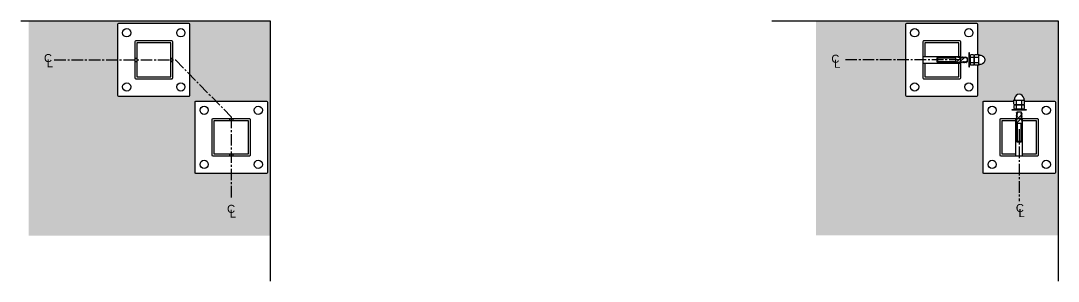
# Model space of a CAD drawing. Header units: inches. Extents: x -19098 to -18846, y -11153 to -10938.
# Drawn here: x -18978.1 to -18913.3, y -10954.3 to -10938 of the extents above; entities that cross this region are included whole.
import ezdxf

# ---------------------------------------------------------------- set-up
doc = ezdxf.new("R2010")
doc.units = ezdxf.units.IN
doc.header["$LTSCALE"] = 48
doc.header["$MEASUREMENT"] = 0
doc.linetypes.add('CENTER2', pattern=[1.125, 0.75, -0.125, 0.125, -0.125])
doc.layers.get('0').update_dxf_attribs({"color": 3})
for name, color, linetype in [('A-ANNO-DIM', 1, 'Continuous'), ('A-DETL-FINE', 1, 'Continuous'), ('A-DETL-LMED', 4, 'Continuous'), ('A-DETL-MED', 5, 'Continuous'), ('A-DETL-THIN', 3, 'Continuous'), ('A-POCHE', 254, 'CENTER2')]:
    doc.layers.add(name, color=color, linetype=linetype)
doc.styles.add('SCR-ANNO', font='ARIAL.TTF')

# ---------------------------------------------------------------- blocks, each defined once
blk = doc.blocks.new('A$C372A6E7F')
at = {"layer": 'A-DETL-FINE', "lineweight": 0}
for p, q in [((0.3121860637256759, 1.484297575872915), (4.238608380546793e-05, 1.172153898231045)), ((0.01631564913986949, 1.771640914806994), (0.004372751081973547, 1.759698016750917)), ((0.3261812631135399, 1.692697443739235), (0.0216274887752661, 1.388143669400961)), ((0.1286665824081865, 1.883991848075311), (0.03868345623050118, 1.794008721899445)), ((0.06494534699959331, 0.8482477741035837), (1.346998033113778e-06, 0.7833037741020235)), ((0.06494534699959331, 0.6538431056233094), (1.346998033113778e-06, 0.5888991056235682)), ((0.3463707864539174, 1.129673213556089), (0.2814253469987307, 1.064727774097264)), ((0.3463706534021185, 0.9352684120240156), (0.2814253469950927, 0.8703231056188088)), ((0.06494534699959331, 0.2650340205818793), (1.346998033113778e-06, 0.2000900205803191)), ((0.06494534699959331, 0.07062935210342403), (1.346998033113778e-06, 0.005685352101863828)), ((0.3463703872985207, 0.5464590608789877), (0.2814253469950927, 0.4815140205773787)), ((0.3463702542467217, 0.3520542593487335), (0.2814253469950927, 0.2871093520971044))]:
    blk.add_line(p, q, dxfattribs=at)
at = {"layer": 'A-DETL-FINE'}
for p, q in [((0.02164934699976584, 1.450000326702138), (0.02164934699976584, 1.386087848075476)), ((0.03259651688858867, 1.851643017962488), (0.06494534699959331, 1.883991848075311)), ((0.06494534699959331, 1.883991848075311), (0.2814253469987307, 1.883991848075311)), ((0.2814253469987307, 1.883991848075311), (0.3309295296821801, 1.834487665388224)), ((0.3247213469985581, 1.386087848075476), (0.3247213469985581, 1.422940326701791)), ((1.346998033113778e-06, 0.02164832670132455), (1.346998033113778e-06, 1.169607848078158)), ((0.06494534699959331, 1.169607848078158), (0.2814253469950927, 1.169607848078158)), ((0.06494534699595533, 0.02164832670132455), (0.06494534699959331, 1.169607848078158)), ((0.2814253469950927, 1.169607848078158), (0.2814253469950927, 0.02164832670132455)), ((0.3463693469966529, 1.169607848078158), (0.3463693469966529, 0.02164832670132455)), ((0.02164934699612786, 3.266995918238536e-07), (1.346998033113778e-06, 0.02164832670132455)), ((0.04329734699786059, 3.266995918238536e-07), (0.02164934699612786, 3.266995918238536e-07)), ((0.06494534699595533, 0.02164832670132455), (0.04329734699786059, 3.266995918238536e-07)), ((0.04329734699786059, 3.266995918238536e-07), (0.3030733469968254, 3.266995918238536e-07)), ((0.2814253469950927, 0.02164832670132455), (0.06494534699595533, 0.02164832670132455)), ((0.3030733469968254, 3.266995918238536e-07), (0.2814253469950927, 0.02164832670132455)), ((0.3247213469949202, 3.266995918238536e-07), (0.3030733469968254, 3.266995918238536e-07)), ((0.3463693469966529, 0.02164832670132455), (0.3247213469949202, 3.266995918238536e-07))]:
    blk.add_line(p, q, dxfattribs=at)
for points, knots in [([(-1.197913661599159e-07, 1.169607848078158), (-1.197913661599159e-07, 1.171890256513507), (0.0002703367099456955, 1.174141018991577), (0.0007514815442846157, 1.178649537388992), (0.001022510325128678, 1.180900232904605), (0.00186352341552265, 1.187649051757035), (0.002464043838699581, 1.19214360208025), (0.004277784766600234, 1.205625827920812), (0.00550884404219687, 1.214611321092889), (0.009093524327909108, 1.241581559121187), (0.01134938990071532, 1.259580899610228), (0.0153550414579513, 1.295635120281077), (0.01711291276296834, 1.313689419846924), (0.01926528612602851, 1.340811651847616), (0.01990282180486247, 1.349857121247624), (0.0207122657338914, 1.363434008422701), (0.02095810908576823, 1.367961054786065), (0.02138206240852014, 1.377019152248977), (0.02162676231091609, 1.381546266216901), (0.02162676231091609, 1.386087848075476)], [0, 0, 0, 0, 0.03124999999999972, 0.03124999999999972, 0.06249999999999944, 0.06249999999999944, 0.1249999999999989, 0.1249999999999989, 0.2499999999999979, 0.2499999999999979, 0.4999999999999958, 0.4999999999999958, 0.7499999999999938, 0.7499999999999938, 0.8749999999999948, 0.8749999999999948, 0.9374999999999973, 0.9374999999999973, 1, 1, 1, 1]), ([(0.0006822787727287505, 1.817110976344338), (0.0005106361459183972, 1.817008430509304), (8.240610259235837e-05, 1.816752589593307), (3.171822390868329e-05, 1.816495744713393), (1.346998033113778e-06, 1.816341848074444)], [0, 0, 0, 0, 0.400818745758969, 1, 1, 1, 1]), ([(0.0007856373449612875, 1.763063958542261), (0.0005690899342880584, 1.76293515319594), (9.809647963265888e-05, 1.762654999885854), (3.528163142618723e-05, 1.762373774958178), (1.346998033113778e-06, 1.76222184807375)], [0, 0, 0, 0, 0.4597673574693443, 1, 1, 1, 1]), ([(0.0007856373449612875, 1.708943958539749), (0.0005690899342880584, 1.708815153193427), (9.809647963265888e-05, 1.70853499988516), (3.528163142618723e-05, 1.708253774959303), (1.346998033113778e-06, 1.708101848073056)], [0, 0, 0, 0, 0.4597673574718763, 1, 1, 1, 1]), ([(0.0007856373449612875, 1.654823958542693), (0.0005690899342880584, 1.654695153196371), (9.809647963265888e-05, 1.654414999888104), (3.528163142618723e-05, 1.654133774958609), (1.346998033113778e-06, 1.653981848076)], [0, 0, 0, 0, 0.4597673574744117, 1, 1, 1, 1]), ([(0.0007856373449612875, 1.600703958541999), (0.0005690899342880584, 1.600575153195678), (9.809647963265888e-05, 1.600294999885591), (3.528163142618723e-05, 1.600013774961553), (1.346998033113778e-06, 1.599861848073488)], [0, 0, 0, 0, 0.4597673574715958, 1, 1, 1, 1]), ([(0.0007856373485992663, 1.546583958544943), (0.0005690899342880584, 1.546455153198622), (9.809647963265888e-05, 1.546174999888535), (3.528163142618723e-05, 1.545893774960859), (1.346998033113778e-06, 1.545741848076432)], [0, 0, 0, 0, 0.4597673574876913, 1, 1, 1, 1]), ([(0.0007856373449612875, 1.49246395854243), (0.0005690899342880584, 1.492335153196109), (9.809647963265888e-05, 1.492054999887841), (3.528163142618723e-05, 1.491773774961985), (1.346998033113778e-06, 1.491621848075738)], [0, 0, 0, 0, 0.4597673574801213, 1, 1, 1, 1]), ([(0.0006320140601019375, 1.817110928899638), (0.00794319136912236, 1.821350216088831), (0.0209476411655487, 1.828890670263718), (0.03394769981241552, 1.83644276875566), (0.03963904988631839, 1.839749033553744)], [0, 0, 0, 0, 0.5622058156587302, 1, 1, 1, 1]), ([(0.000757812536903657, 1.763063994209006), (0.00511812005424872, 1.765592256262607), (0.01098003897277522, 1.768991206250575), (0.01766440573192085, 1.772869250627991), (0.02144930224312702, 1.775065509791602), (0.02853950637654634, 1.779180529096266), (0.03480205899541033, 1.782818787114593), (0.03960809820637223, 1.785610877139334)], [0, 0, 0, 0, 0.3366788661523576, 0.4526250057631065, 0.5163385940732896, 0.6288261636932894, 1, 1, 1, 1]), ([(0.000757812536903657, 1.708943994208312), (0.00511812005424872, 1.711472256263733), (0.01098003897277522, 1.714871206248063), (0.01766440573192085, 1.718749250625478), (0.02144930224312702, 1.720945509794547), (0.02853950637654634, 1.725060529093753), (0.03480205899541033, 1.728698787113899), (0.03960809820637223, 1.73149087713864)], [0, 0, 0, 0, 0.3366788661526534, 0.4526250057635076, 0.5163385940736474, 0.6288261636935752, 1, 1, 1, 1]), ([(0.000757812536903657, 1.654823994207618), (0.00511812005424872, 1.657352256263039), (0.01098003897277522, 1.660751206251007), (0.01766440573192085, 1.664629250628423), (0.02144930224312702, 1.666825509792034), (0.02853950637654634, 1.670940529096697), (0.03480205899541033, 1.674578787115024), (0.03960809820637223, 1.677370877137946)], [0, 0, 0, 0, 0.336678866152339, 0.4526250057628723, 0.5163385940729454, 0.6288261636929683, 0.9999999999999999, 0.9999999999999999, 0.9999999999999999, 0.9999999999999999]), ([(0.000757812536903657, 1.600703994208743), (0.00511812005424872, 1.603232256265983), (0.01098003897277522, 1.606631206250313), (0.01766440573192085, 1.610509250627729), (0.02144930224312702, 1.612705509794978), (0.02853950637654634, 1.616820529096003), (0.03480205899541033, 1.62045878711433), (0.03960809820637223, 1.62325087714089)], [0, 0, 0, 0, 0.33667886615244, 0.4526250057630782, 0.5163385940731706, 0.628826163693142, 1, 1, 1, 1]), ([(0.000757812536903657, 1.546583994208049), (0.00511812005424872, 1.549112256265289), (0.01098003897277522, 1.552511206253257), (0.01766440573192085, 1.556389250630673), (0.02144930224312702, 1.558585509794284), (0.02853950637654634, 1.562700529098947), (0.03480205899541033, 1.566338787117274), (0.03960809820637223, 1.569130877138377)], [0, 0, 0, 0, 0.3366788661509146, 0.4526250057624964, 0.5163385940733624, 0.6288261636937021, 1, 1, 1, 1]), ([(0.000757812536903657, 1.492463994210993), (0.00511812005424872, 1.494992256266414), (0.01098003897277522, 1.498391206250744), (0.01766440573192085, 1.50226925062816), (0.02144930224312702, 1.504465509797228), (0.02853950637654634, 1.508580529096434), (0.03480205899541033, 1.512218787116581), (0.03960809820637223, 1.515010877141322)], [0, 0, 0, 0, 0.3366788661521599, 0.4526250057631961, 0.5163385940735241, 0.6288261636935611, 1, 1, 1, 1]), ([(0.02164934699976584, 1.450000326702138), (0.02168593242822681, 1.450172829108851), (0.02175116414218792, 1.450480400391825), (0.02225954861205537, 1.450786463130498), (0.02248280391359003, 1.450920869536276)], [0, 0, 0, 0, 0.560853419403542, 1, 1, 1, 1]), ([(0.02247212037400459, 1.450939272046526), (0.02337763069954235, 1.451464802572445), (0.0290911480296927, 1.45478075346), (0.03480218144977698, 1.458098742034053), (0.03960809820637223, 1.460890877140628)], [0, 0, 0, 0, 0.1584856183039809, 1, 1, 1, 1]), ([(0.03875264185262495, 1.848088777558587), (0.03942914185245172, 1.84769820009933), (0.04011364777034032, 1.847099622815222), (0.04113840516583878, 1.845472601929941), (0.04145864185193204, 1.844443387957654), (0.04145864185193204, 1.842360308186471), (0.04113840516583878, 1.841331094217821), (0.04011364777034032, 1.839704073332541), (0.03942914185245172, 1.839105496044795), (0.03875264185262495, 1.838714918589176)], [0, 0, 0, 0, 0.25, 0.25, 0.5, 0.5, 0.75, 0.75, 1, 1, 1, 1]), ([(0.03964908588386606, 1.839748449694525), (0.0393922246148577, 1.839581166113931), (0.03886461832371424, 1.839237557020169), (0.03879061645420734, 1.838892161053082), (0.03875264185262495, 1.838714918589176)], [0, 0, 0, 0, 0.486842696808535, 1, 1, 1, 1]), ([(0.03875264185262495, 1.793968777561531), (0.03942914185245172, 1.793578200102274), (0.04011364777034032, 1.792979622816347), (0.04113840516583878, 1.791352601929248), (0.04145864185193204, 1.790323387960598), (0.04145864185193204, 1.788240308189415), (0.04113840516583878, 1.787211094220766), (0.04011364777034032, 1.785584073331847), (0.03942914185245172, 1.78498549604592), (0.03875264185262495, 1.784594918588482)], [0, 0, 0, 0, 0.25, 0.25, 0.5, 0.5, 0.75, 0.75, 1, 1, 1, 1]), ([(0.03962525036331499, 1.785610394397736), (0.03937827116533299, 1.785449121620331), (0.03886125616190839, 1.785111520533974), (0.03878990723751485, 1.784772163844536), (0.03875264185262495, 1.784594918588482)], [0, 0, 0, 0, 0.4777021830176895, 1, 1, 1, 1]), ([(0.03875264185262495, 1.739848777559018), (0.03942914185245172, 1.739458200101581), (0.04011364777034032, 1.738859622815653), (0.04113840516583878, 1.737232601926735), (0.04145864185193204, 1.736203387958085), (0.04145864185193204, 1.734120308186903), (0.04113840516583878, 1.733091094218253), (0.04011364777034032, 1.731464073331153), (0.03942914185245172, 1.730865496045226), (0.03875264185262495, 1.730474918591426)], [0, 0, 0, 0, 0.25, 0.25, 0.5, 0.5, 0.75, 0.75, 1, 1, 1, 1]), ([(0.03962525036331499, 1.731490394397042), (0.03937827116533299, 1.731329121619638), (0.03886125616190839, 1.73099152053328), (0.03878990723751485, 1.730652163847481), (0.03875264185262495, 1.730474918591426)], [0, 0, 0, 0, 0.4777021830078478, 1, 1, 1, 1]), ([(0.03875264185262495, 1.685728777558325), (0.03942914185245172, 1.685338200102706), (0.04011364777034032, 1.684739622814959), (0.04113840516583878, 1.683112601929679), (0.04145864185193204, 1.682083387961029), (0.04145864185193204, 1.680000308189847), (0.04113840516583878, 1.678971094217559), (0.04011364777034032, 1.677344073332279), (0.03942914185245172, 1.67674549604817), (0.03875264185262495, 1.676354918588913)], [0, 0, 0, 0, 0.25, 0.25, 0.5, 0.5, 0.75, 0.75, 1, 1, 1, 1]), ([(0.03962525036331499, 1.677370394398167), (0.03937827116533299, 1.677209121622582), (0.03886125616190839, 1.676871520536224), (0.03878990723751485, 1.676532163844968), (0.03875264185262495, 1.676354918588913)], [0, 0, 0, 0, 0.4777021830040098, 1, 1, 1, 1]), ([(0.03875264185262495, 1.631608777561269), (0.03942914185245172, 1.631218200102012), (0.04011364777034032, 1.630619622817903), (0.04113840516583878, 1.628992601928985), (0.04145864185193204, 1.627963387960335), (0.04145864185193204, 1.625880308189153), (0.04113840516583878, 1.624851094220503), (0.04011364777034032, 1.623224073331585), (0.03942914185245172, 1.622625496047476), (0.03875264185262495, 1.622234918588219)], [0, 0, 0, 0, 0.25, 0.25, 0.5, 0.5, 0.75, 0.75, 1, 1, 1, 1]), ([(0.03962525036331499, 1.623250394397473), (0.03937827116533299, 1.623089121620069), (0.03886125616190839, 1.622751520533711), (0.03878990723751485, 1.622412163847912), (0.03875264185262495, 1.622234918588219)], [0, 0, 0, 0, 0.477702182984286, 1, 1, 1, 1]), ([(0.03875264185262495, 1.577488777558756), (0.03942914185245172, 1.577098200104956), (0.04011364777034032, 1.57649962281539), (0.04113840516583878, 1.574872601931929), (0.04145864185193204, 1.573843387963279), (0.04145864185193204, 1.571760308192097), (0.04113840516583878, 1.57073109421799), (0.04011364777034032, 1.569104073334529), (0.03942914185245172, 1.568505496044963), (0.03875264185262495, 1.568114918591164)], [0, 0, 0, 0, 0.25, 0.25, 0.5, 0.5, 0.75, 0.75, 1, 1, 1, 1]), ([(0.03962525036331499, 1.56913039439678), (0.03937827116533299, 1.568969121623013), (0.03886125616190839, 1.568631520536655), (0.03878990723751485, 1.568292163847218), (0.03875264185262495, 1.568114918591164)], [0, 0, 0, 0, 0.4777021830366915, 1, 1, 1, 1]), ([(0.03875264185262495, 1.5233687775617), (0.03942914185245172, 1.522978200104262), (0.04011364777034032, 1.522379622818335), (0.04113840516583878, 1.520752601929416), (0.04145864185193204, 1.519723387960767), (0.04145864185193204, 1.517640308189584), (0.04113840516583878, 1.516611094220934), (0.04011364777034032, 1.514984073333835), (0.03942914185245172, 1.514385496047908), (0.03875264185262495, 1.513994918588651)], [0, 0, 0, 0, 0.25, 0.25, 0.5, 0.5, 0.75, 0.75, 1, 1, 1, 1]), ([(0.03962525036331499, 1.515010394399724), (0.03937827116533299, 1.514849121622319), (0.03886125616190839, 1.514511520535962), (0.03878990723751485, 1.514172163850162), (0.03875264185262495, 1.513994918588651)], [0, 0, 0, 0, 0.4777021829996919, 0.9999999999999999, 0.9999999999999999, 0.9999999999999999, 0.9999999999999999]), ([(0.03875264185262495, 1.469248777561006), (0.03942914185245172, 1.468858200105387), (0.04011364777034032, 1.468259622817641), (0.04113840516583878, 1.466632601932361), (0.04145864185193204, 1.465603387960073), (0.04145864185193204, 1.46352030818889), (0.04113840516583878, 1.46249109422024), (0.04011364777034032, 1.46086407333496), (0.03942914185245172, 1.460265496047214), (0.03875264185262495, 1.459874918591595)], [0, 0, 0, 0, 0.25, 0.25, 0.5, 0.5, 0.75, 0.75, 1, 1, 1, 1]), ([(0.03962525036331499, 1.460890394397211), (0.03937827116533299, 1.460729121625263), (0.03886125616190839, 1.460391520538906), (0.03878990723751485, 1.460052163847649), (0.03875264185262495, 1.459874918591595)], [0, 0, 0, 0, 0.4777021830143648, 1, 1, 1, 1]), ([(0.03960809820637223, 1.785610877139334), (0.03990297325435677, 1.785819985690978), (0.04050022868977976, 1.786243525151804), (0.04085515123733785, 1.786900553728628), (0.04103484255756484, 1.787233196248053)], [0, 0, 0, 0, 0.4937168127287739, 1, 1, 1, 1]), ([(0.03960809820637223, 1.73149087713864), (0.03990297325435677, 1.731699985690284), (0.04050022868977976, 1.732123525154748), (0.04085515123733785, 1.732780553729754), (0.04103484255756484, 1.733113196250997)], [0, 0, 0, 0, 0.4937168127263447, 1, 1, 1, 1]), ([(0.03960809820637223, 1.677370877137946), (0.03990297325435677, 1.677579985691409), (0.04050022868977976, 1.678003525152235), (0.04085515123733785, 1.67866055372906), (0.04103484255756484, 1.678993196250303)], [0, 0, 0, 0, 0.4937168127203253, 1, 1, 1, 1]), ([(0.03960809820637223, 1.62325087714089), (0.03990297325435677, 1.623459985690715), (0.04050022868977976, 1.623883525155179), (0.04085515123733785, 1.624540553728366), (0.04103484255756484, 1.624873196253247)], [0, 0, 0, 0, 0.4937168127320135, 0.9999999999999999, 0.9999999999999999, 0.9999999999999999, 0.9999999999999999]), ([(0.03960809820637223, 1.569130877138377), (0.03990297325435677, 1.569339985693659), (0.04050022868977976, 1.569763525154485), (0.04085515123733785, 1.57042055373131), (0.04103484255756484, 1.570753196250735)], [0, 0, 0, 0, 0.4937168127229642, 1, 1, 1, 1]), ([(0.03960809820637223, 1.515010877141322), (0.03990297325435677, 1.515219985692966), (0.04050022868977976, 1.515643525153791), (0.04085515123733785, 1.516300553728797), (0.04103484255756484, 1.516633196250041)], [0, 0, 0, 0, 0.4937168127330646, 1, 1, 1, 1]), ([(0.03960809820637223, 1.460890877140628), (0.03990297325435677, 1.461099985694091), (0.04050022868977976, 1.461523525154917), (0.04085515123733785, 1.462180553731741), (0.04103484255756484, 1.462513196252985)], [0, 0, 0, 0, 0.4937168127554183, 1, 1, 1, 1]), ([(0.03963903409021441, 1.839749024375124), (0.039778086644219, 1.839839952208422), (0.04006304424547125, 1.840026288784429), (0.04060684843716444, 1.840632645107689), (0.04106672422494739, 1.841408255466376), (0.04123848156450549, 1.84199758242903), (0.04132294547525817, 1.842287391640639)], [0, 0, 0, 0, 0.2870860628710394, 0.5883196854203969, 0.797550844215245, 1, 1, 1, 1]), ([(0.307618052145699, 1.811654918588829), (0.3069415521458723, 1.812045496046267), (0.3062570462279837, 1.812644073332194), (0.3052322888324852, 1.814271094215655), (0.3049120521463919, 1.815300308189762), (0.3049120521463919, 1.817383387960945), (0.3052322888324852, 1.818412601929595), (0.3062570462279837, 1.820039622813056), (0.3069415521458723, 1.820638200102621), (0.307618052145699, 1.821028777556421)], [0, 0, 0, 0, 0.25, 0.25, 0.5, 0.5, 0.75, 0.75, 1, 1, 1, 1]), ([(0.307618052145699, 1.757534918588135), (0.3069415521458723, 1.757925496045573), (0.3062570462279837, 1.7585240733315), (0.3052322888324852, 1.7601510942186), (0.3049120521463919, 1.761180308189068), (0.3049120521463919, 1.763263387958432), (0.3052322888324852, 1.764292601928901), (0.3062570462279837, 1.765919622816), (0.3069415521458723, 1.766518200101928), (0.307618052145699, 1.766908777559365)], [0, 0, 0, 0, 0.25, 0.25, 0.5, 0.5, 0.75, 0.75, 1, 1, 1, 1]), ([(0.307618052145699, 1.70341491858926), (0.3069415521458723, 1.703805496044879), (0.3062570462279837, 1.704404073334445), (0.3052322888324852, 1.706031094217906), (0.3049120521463919, 1.707060308186556), (0.3049120521463919, 1.709143387961376), (0.3052322888324852, 1.710172601930026), (0.3062570462279837, 1.711799622815306), (0.3069415521458723, 1.712398200104872), (0.307618052145699, 1.712788777558671)], [0, 0, 0, 0, 0.25, 0.25, 0.5, 0.5, 0.75, 0.75, 1, 1, 1, 1]), ([(0.307618052145699, 1.649294918588566), (0.3069415521458723, 1.649685496047823), (0.3062570462279837, 1.650284073331932), (0.3052322888324852, 1.65191109422085), (0.3049120521463919, 1.6529403081895), (0.3049120521463919, 1.655023387960682), (0.3052322888324852, 1.656052601929332), (0.3062570462279837, 1.65767962281825), (0.3069415521458723, 1.658278200102359), (0.307618052145699, 1.658668777561616)], [0, 0, 0, 0, 0.25, 0.25, 0.5, 0.5, 0.75, 0.75, 1, 1, 1, 1]), ([(0.307618052145699, 1.595174918591511), (0.3069415521458723, 1.59556549604531), (0.3062570462279837, 1.596164073334876), (0.3052322888324852, 1.597791094218337), (0.3049120521463919, 1.598820308188806), (0.3049120521463919, 1.600903387958169), (0.3052322888324852, 1.601932601932276), (0.3062570462279837, 1.603559622815737), (0.3069415521458723, 1.604158200101665), (0.307618052145699, 1.604548777559103)], [0, 0, 0, 0, 0.25, 0.25, 0.5, 0.5, 0.75, 0.75, 1, 1, 1, 1]), ([(0.307618052145699, 1.541054918588998), (0.3069415521458723, 1.541445496048254), (0.3062570462279837, 1.542044073334182), (0.3052322888324852, 1.543671094221281), (0.3049120521463919, 1.544700308189931), (0.3049120521463919, 1.546783387961113), (0.3052322888324852, 1.547812601929763), (0.3062570462279837, 1.549439622818682), (0.3069415521458723, 1.550038200104609), (0.307618052145699, 1.550428777562047)], [0, 0, 0, 0, 0.25, 0.25, 0.5, 0.5, 0.75, 0.75, 1, 1, 1, 1]), ([(0.307618052145699, 1.486934918588304), (0.3069415521458723, 1.487325496047561), (0.3062570462279837, 1.487924073331669), (0.3052322888324852, 1.489551094220587), (0.3049120521463919, 1.490580308189237), (0.3049120521463919, 1.49266338796042), (0.3052322888324852, 1.493692601929069), (0.3062570462279837, 1.495319622817988), (0.3069415521458723, 1.495918200102096), (0.307618052145699, 1.496308777561353)], [0, 0, 0, 0, 0.25, 0.25, 0.5, 0.5, 0.75, 0.75, 1, 1, 1, 1]), ([(0.307618052145699, 1.432814918591248), (0.3069415521458723, 1.433205496050505), (0.3062570462279837, 1.433804073334613), (0.3052322888324852, 1.435431094219894), (0.3049120521463919, 1.436460308192181), (0.3049120521463919, 1.438543387963364), (0.3052322888324852, 1.439572601932014), (0.3062570462279837, 1.441199622815475), (0.3069415521458723, 1.44179820010504), (0.307618052145699, 1.442188777560659)], [0, 0, 0, 0, 0.25, 0.25, 0.5, 0.5, 0.75, 0.75, 1, 1, 1, 1]), ([(0.3067625957955897, 1.820012819009207), (0.3064677207439672, 1.819803710453925), (0.3058704653121822, 1.819380170993099), (0.3055155427609861, 1.818723142418094), (0.3053358514407591, 1.81839049989685)], [0, 0, 0, 0, 0.4937168127260435, 1, 1, 1, 1]), ([(0.3067625957955897, 1.765892819008513), (0.3064677207439672, 1.765683710456869), (0.3058704653121822, 1.765260170996044), (0.3055155427609861, 1.764603142421038), (0.3053358514407591, 1.764270499899794)], [0, 0, 0, 0, 0.4937168127285761, 0.9999999999999999, 0.9999999999999999, 0.9999999999999999, 0.9999999999999999]), ([(0.3067625957955897, 1.711772819011458), (0.3064677207439672, 1.711563710456176), (0.3058704653121822, 1.71114017099535), (0.3055155427609861, 1.710483142418525), (0.3053358514407591, 1.710150499897281)], [0, 0, 0, 0, 0.4937168127285266, 1, 1, 1, 1]), ([(0.3067625957955897, 1.657652819008945), (0.3064677207439672, 1.65744371045912), (0.3058704653121822, 1.657020170998294), (0.3055155427609861, 1.656363142421469), (0.3053358514407591, 1.656030499896588)], [0, 0, 0, 0, 0.4937168127187633, 0.9999999999999999, 0.9999999999999999, 0.9999999999999999, 0.9999999999999999]), ([(0.3067625957955897, 1.603532819011889), (0.3064677207439672, 1.603323710456607), (0.3058704653121822, 1.602900170995781), (0.3055155427609861, 1.602243142420775), (0.3053358514407591, 1.601910499899532)], [0, 0, 0, 0, 0.4937168127437836, 1, 1, 1, 1]), ([(0.3067625957955897, 1.549412819011195), (0.3064677207439672, 1.549203710459551), (0.3058704653121822, 1.548780170995087), (0.3055155427609861, 1.548123142418262), (0.3053358514407591, 1.547790499897019)], [0, 0, 0, 0, 0.4937168127198279, 1, 1, 1, 1]), ([(0.3067625957955897, 1.495292819014139), (0.3064677207439672, 1.495083710458857), (0.3058704653121822, 1.494660170998031), (0.3055155427609861, 1.494003142421207), (0.3053358514407591, 1.493670499899963)], [0, 0, 0, 0, 0.4937168127401834, 1, 1, 1, 1]), ([(0.3067625957919518, 1.441172819011626), (0.3064677207439672, 1.440963710456344), (0.3058704653085442, 1.440540170995519), (0.3055155427609861, 1.439883142420513), (0.3053358514407591, 1.439550499899269)], [0, 0, 0, 0, 0.4937168127180718, 1, 1, 1, 1]), ([(0.307618052145699, 1.821028777556421), (0.3075676446278521, 1.820859726518393), (0.3074669099150924, 1.820521893818295), (0.3071196586133738, 1.820182930261581), (0.3067646435301867, 1.820014601044022), (0.3067622375056089, 1.820013460237533)], [0, 0, 0, 0, 0.4986986095255342, 0.9966025547995276, 1, 1, 1, 1]), ([(0.307618052145699, 1.766908777559365), (0.3075676446278521, 1.766739726517699), (0.3074669099150924, 1.766401893815782), (0.3071196586133738, 1.766062930260887), (0.3067646435301867, 1.765894601046966), (0.3067622375056089, 1.765893460236839)], [0, 0, 0, 0, 0.4986986095298061, 0.9966025548080621, 1, 1, 1, 1]), ([(0.307618052145699, 1.712788777558671), (0.3075676446278521, 1.712619726520643), (0.3074669099150924, 1.712281893818727), (0.3071196586133738, 1.711942930263831), (0.3067646435301867, 1.711774601046272), (0.3067622375056089, 1.711773460236145)], [0, 0, 0, 0, 0.4986986095290517, 0.9966025548065572, 1, 1, 1, 1]), ([(0.307618052145699, 1.658668777561616), (0.3075676446278521, 1.65849972651813), (0.3074669099150924, 1.658161893818033), (0.3071196586133738, 1.657822930263137), (0.3067646435301867, 1.657654601049217), (0.3067622375056089, 1.65765346023727)], [0, 0, 0, 0, 0.4986986095408329, 0.996602554830091, 1, 1, 1, 1]), ([(0.307618052145699, 1.604548777559103), (0.3075676446278521, 1.604379726521074), (0.3074669099150924, 1.604041893820977), (0.3071196586133738, 1.603702930264262), (0.3067646435301867, 1.603534601046704), (0.3067622375056089, 1.603533460236577)], [0, 0, 0, 0, 0.498698609523509, 0.9966025547954775, 1, 1, 1, 1]), ([(0.307618052145699, 1.550428777562047), (0.3075676446278521, 1.55025972652038), (0.3074669099150924, 1.549921893818464), (0.3071196586133738, 1.549582930263568), (0.3067646435301867, 1.54941460104601), (0.3067622375056089, 1.549413460239521)], [0, 0, 0, 0, 0.4986986095115424, 0.9966025547715663, 0.9999999999999999, 0.9999999999999999, 0.9999999999999999, 0.9999999999999999]), ([(0.307618052145699, 1.496308777561353), (0.3075676446278521, 1.496139726523324), (0.3074669099150924, 1.495801893821408), (0.3071196586133738, 1.495462930266513), (0.3067646435301867, 1.495294601048954), (0.3067622375056089, 1.495293460238827)], [0, 0, 0, 0, 0.498698609473794, 0.9966025546961277, 1, 1, 1, 1]), ([(0.307618052145699, 1.442188777560659), (0.3075676446278521, 1.442019726520812), (0.3074669099150924, 1.441681893820714), (0.3071196586133738, 1.441342930265819), (0.3067646435301867, 1.441174601046441), (0.3067622375056089, 1.441173460239952)], [0, 0, 0, 0, 0.4986986095194274, 0.9966025547873192, 0.9999999999999999, 0.9999999999999999, 0.9999999999999999, 0.9999999999999999]), ([(0.3306803710620443, 1.833899625928098), (0.3297968126425985, 1.833387043119728), (0.3280883756015101, 1.832395919676856), (0.3249213614799373, 1.830558154511891), (0.3178312227100832, 1.826443203954113), (0.3115686502351309, 1.822804925053788), (0.3067625957955897, 1.820012819009207)], [0, 0, 0, 0, 0.110857187010627, 0.2143520118244648, 0.3970741221353292, 1, 1, 1, 1]), ([(0.3456128814614203, 1.788439701938842), (0.3412525739440753, 1.78591143988524), (0.3353906550219108, 1.782512489897272), (0.3287062882664031, 1.778634445519856), (0.324921391755197, 1.776438186352607), (0.3178311876217776, 1.772323167051582), (0.3115686350029137, 1.768684909033254), (0.3067625957955897, 1.765892819008513)], [0, 0, 0, 0, 0.336678866150657, 0.4526250057614397, 0.5163385940724073, 0.6288261636929547, 1, 1, 1, 1]), ([(0.3456128814614203, 1.734319701941786), (0.3412525739440753, 1.731791439884546), (0.3353906550219108, 1.728392489896578), (0.3287062882664031, 1.724514445519162), (0.324921391755197, 1.722318186355551), (0.3178311876217776, 1.718203167050888), (0.3115686350029137, 1.714564909032561), (0.3067625957955897, 1.711772819011458)], [0, 0, 0, 0, 0.3366788661502652, 0.4526250057610948, 0.5163385940722026, 0.6288261636928518, 1, 1, 1, 1]), ([(0.3456128814614203, 1.680199701939273), (0.3412525739440753, 1.677671439883852), (0.3353906550219108, 1.674272489899522), (0.3287062882664031, 1.670394445522106), (0.324921391755197, 1.668198186354857), (0.3178311876217776, 1.664083167053832), (0.3115686350029137, 1.660444909035505), (0.3067625957955897, 1.657652819008945)], [0, 0, 0, 0, 0.3366788661514862, 0.4526250057623943, 0.5163385940728957, 0.6288261636931292, 0.9999999999999999, 0.9999999999999999, 0.9999999999999999, 0.9999999999999999]), ([(0.3456128814614203, 1.626079701942217), (0.3412525739440753, 1.623551439886796), (0.3353906550219108, 1.620152489898828), (0.3287062882664031, 1.616274445519593), (0.324921391755197, 1.614078186355982), (0.3178311876217776, 1.609963167051319), (0.3115686350029137, 1.606324909032992), (0.3067625957955897, 1.603532819011889)], [0, 0, 0, 0, 0.3366788661505442, 0.4526250057616937, 0.5163385940728035, 0.6288261636933431, 1, 1, 1, 1]), ([(0.3456128814614203, 1.571959701941523), (0.3412525739440753, 1.569431439884283), (0.3353906550219108, 1.566032489899953), (0.3287062882664031, 1.562154445522538), (0.324921391755197, 1.559958186355288), (0.3178311876217776, 1.555843167054263), (0.3115686350029137, 1.552204909035936), (0.3067625957955897, 1.549412819011195)], [0, 0, 0, 0, 0.3366788661519275, 0.4526250057628744, 0.5163385940735956, 0.6288261636938192, 1, 1, 1, 1]), ([(0.3456128814614203, 1.51783970193901), (0.3412525739440753, 1.515311439887228), (0.3353906550219108, 1.51191248989926), (0.3287062882664031, 1.508034445521844), (0.324921391755197, 1.505838186358233), (0.3178311876217776, 1.501723167053569), (0.3115686350029137, 1.498084909035242), (0.3067625957955897, 1.495292819008682)], [0, 0, 0, 0, 0.3366788661495195, 0.4526250057597541, 0.5163385940707622, 0.6288261636916357, 1, 1, 1, 1]), ([(0.3456128814614203, 1.463719701941955), (0.3412525739440753, 1.461191439886534), (0.3353906550219108, 1.457792489902204), (0.3287062882664031, 1.45391444552115), (0.324921391755197, 1.451718186357539), (0.3178311876217776, 1.447603167052876), (0.3115686350029137, 1.443964909032729), (0.3067625957919518, 1.441172819011626)], [0, 0, 0, 0, 0.3366788661509472, 0.4526250057619119, 0.5163385940728462, 0.6288261636933006, 1, 1, 1, 1]), ([(0.3247439316874079, 1.386087848075476), (0.3247439316874079, 1.381547828961629), (0.3249825069615326, 1.377019474346525), (0.3253953849853133, 1.367959622681155), (0.3256354822478897, 1.363431342479089), (0.3264313050422061, 1.349850194756073), (0.3270647688295867, 1.340800404703259), (0.3292355808989669, 1.31368149172522), (0.3310520611412358, 1.295637776343938), (0.3352580752834911, 1.259605529123291), (0.3376618108595721, 1.241623863494169), (0.3413638704623736, 1.214667405747605), (0.3426165091659641, 1.205684072623626), (0.3443563693617762, 1.192193233495345), (0.3449141466808214, 1.187693765892618), (0.3458777083869791, 1.178677550396969), (0.3463708137860522, 1.174170730155311), (0.3463708137860522, 1.169607848078158)], [0, 0, 0, 0, 0.06250000000000051, 0.06250000000000051, 0.125000000000001, 0.125000000000001, 0.2500000000000021, 0.2500000000000021, 0.5000000000000041, 0.5000000000000041, 0.7500000000000062, 0.7500000000000062, 0.8750000000000052, 0.8750000000000052, 0.9375000000000026, 0.9375000000000026, 1, 1, 1, 1]), ([(0.3309295296821801, 1.834487665388224), (0.330972858966561, 1.834427612153377), (0.3310595607144933, 1.834307445846207), (0.3310182581662957, 1.834119248340357), (0.3307884585483407, 1.833991822426469), (0.3306661912392883, 1.833924024125736)], [0, 0, 0, 0, 0.3185567626893023, 0.6374309418799866, 0.9999999999999999, 0.9999999999999999, 0.9999999999999999, 0.9999999999999999]), ([(0.3463693469966529, 1.789281848074097), (0.3463354744017124, 1.789130252922405), (0.3462726375146303, 1.788849029506309), (0.3458025095824269, 1.788568873043914), (0.3455858069064561, 1.788439736585133)], [0, 0, 0, 0, 0.5390559363618825, 1, 1, 1, 1]), ([(0.3463693469966529, 1.735161848073403), (0.3463354744017124, 1.735010252919892), (0.3462726375146303, 1.734729029503796), (0.3458025095824269, 1.734448873046858), (0.3455858069064561, 1.734319736584439)], [0, 0, 0, 0, 0.539055936349123, 1, 1, 1, 1]), ([(0.3463693469966529, 1.681041848076347), (0.3463354744017124, 1.680890252922836), (0.3462726375146303, 1.680609029506741), (0.3458025095824269, 1.680328873044346), (0.3455858069064561, 1.680199736587383)], [0, 0, 0, 0, 0.5390559363581442, 1, 1, 1, 1]), ([(0.3463693469966529, 1.626921848073835), (0.3463354744017124, 1.626770252922142), (0.3462726375109924, 1.626489029506047), (0.3458025095824269, 1.626208873043652), (0.3455858069064561, 1.626079736586689)], [0, 0, 0, 0, 0.5390559363581643, 1, 1, 1, 1]), ([(0.3463693469966529, 1.572801848076779), (0.3463354744017124, 1.572650252925087), (0.3462726375109924, 1.572369029508991), (0.3458025095824269, 1.572088873046596), (0.3455858069064561, 1.571959736587814)], [0, 0, 0, 0, 0.5390559363707206, 1, 1, 1, 1]), ([(0.3463693469966529, 1.518681848076085), (0.3463354744017124, 1.518530252922574), (0.3462726375109924, 1.518249029506478), (0.3458025095824269, 1.517968873044083), (0.3455858069064561, 1.517839736587121)], [0, 0, 0, 0, 0.5390559363413355, 1, 1, 1, 1]), ([(0.3463693469966529, 1.464561848073572), (0.3463354744017124, 1.464410252925518), (0.3462726375109924, 1.464129029509422), (0.3458025095824269, 1.463848873047027), (0.3455858069064561, 1.463719736590065)], [0, 0, 0, 0, 0.5390559363569136, 1, 1, 1, 1]), ([(0.3403479178596172, 1.222095877385073), (0.34036790240134, 1.221950403023584), (0.3404354534686718, 1.221458675569011), (0.3405639529628388, 1.220523073508957), (0.3407468542500283, 1.219190658857769), (0.3410011848718568, 1.217335770958016), (0.341331824172812, 1.214920360389442), (0.3415869977288821, 1.213046028316967), (0.3417239345617418, 1.212040183103454)], [0, 0, 0, 0, 0.04326236086955849, 0.1462339509866926, 0.278962181153333, 0.4407150323810565, 0.6998642262090488, 1, 1, 1, 1])]:
    blk.add_open_spline(points, degree=3, knots=knots, dxfattribs=at)
for points in [[(0.03875264185262495, 1.838714918589176), (0.02583554356897366, 1.83125722841578), (0.01291844528532238, 1.823799538246021), (1.346998033113778e-06, 1.816341848074444)], [(1.346998033113778e-06, 1.816341848074444), (0.01291844528532238, 1.808884157901048), (0.02583554356897366, 1.801426467731289), (0.03875264185262495, 1.793968777561531)], [(0.03875264185262495, 1.784594918588482), (0.02583554356897366, 1.777137228418724), (0.01291844528532238, 1.769679538243508), (1.346998033113778e-06, 1.76222184807375)], [(1.346998033113778e-06, 1.76222184807375), (0.01291844528532238, 1.754764157903992), (0.02583554356897366, 1.747306467728777), (0.03875264185262495, 1.739848777559018)], [(0.03875264185262495, 1.730474918591426), (0.02583554356897366, 1.723017228416211), (0.01291844528532238, 1.715559538246453), (1.346998033113778e-06, 1.708101848073056)], [(1.346998033113778e-06, 1.708101848073056), (0.01291844528532238, 1.700644157901479), (0.02583554356897366, 1.693186467731721), (0.03875264185262495, 1.685728777558325)], [(0.03875264185262495, 1.676354918588913), (0.02583554356897366, 1.668897228419155), (0.01291844528532238, 1.661439538245759), (1.346998033113778e-06, 1.653981848076)], [(1.346998033113778e-06, 1.653981848076), (0.01291844528532238, 1.646524157904423), (0.02583554356897366, 1.639066467731027), (0.03875264185262495, 1.631608777561269)], [(0.03875264185262495, 1.622234918588219), (0.02583554356897366, 1.614777228418461), (0.01291844528532238, 1.607319538248703), (1.346998033113778e-06, 1.599861848073488)], [(1.346998033113778e-06, 1.599861848073488), (0.01291844528532238, 1.592404157903729), (0.02583554356897366, 1.584946467733971), (0.03875264185262495, 1.577488777558756)], [(0.03875264185262495, 1.568114918591164), (0.02583554356897366, 1.560657228415948), (0.01291844528532238, 1.55319953824619), (1.346998033113778e-06, 1.545741848076432)], [(1.346998033113778e-06, 1.545741848076432), (0.01291844528532238, 1.538284157903036), (0.02583554356897366, 1.530826467731458), (0.03875264185262495, 1.5233687775617)], [(0.03875264185262495, 1.513994918588651), (0.02583554356897366, 1.506537228418892), (0.01291844528532238, 1.499079538249134), (1.346998033113778e-06, 1.491621848075738)], [(1.346998033113778e-06, 1.491621848075738), (0.01291844528532238, 1.484164157904161), (0.02583554356897366, 1.476706467734402), (0.03875264185262495, 1.469248777561006)], [(0.03875264185262495, 1.459874918591595), (0.03305154356712592, 1.456583387964201), (0.02735044528526487, 1.453291857331351), (0.02164934699976584, 1.450000326702138)], [(0.03259651688858867, 1.851643017962488), (0.03464855854326743, 1.850458271161187), (0.03670060019794619, 1.849273524359887), (0.03875264185262495, 1.848088777558587)], [(0.307618052145699, 1.821028777556421), (0.3153885446590721, 1.825515073503993), (0.3231590371688071, 1.830001369446109), (0.3309295296821801, 1.834487665388224)], [(0.3463693469966529, 1.789281848074097), (0.3334522487130016, 1.796739538243855), (0.3205351504293503, 1.804197228419071), (0.307618052145699, 1.811654918588829)], [(0.307618052145699, 1.766908777559365), (0.3205351504293503, 1.774366467729124), (0.3334522487130016, 1.781824157900701), (0.3463693469966529, 1.789281848074097)], [(0.3463693469966529, 1.735161848073403), (0.3334522487130016, 1.742619538246799), (0.3205351504293503, 1.750077228416558), (0.307618052145699, 1.757534918588135)], [(0.307618052145699, 1.712788777558671), (0.3205351504293503, 1.720246467732068), (0.3334522487130016, 1.727704157903645), (0.3463693469966529, 1.735161848073403)], [(0.3463693469966529, 1.681041848076347), (0.3334522487130016, 1.688499538246106), (0.3205351504293503, 1.695957228415864), (0.307618052145699, 1.70341491858926)], [(0.307618052145699, 1.658668777561616), (0.3205351504293503, 1.666126467731374), (0.3334522487130016, 1.673584157901132), (0.3463693469966529, 1.681041848076347)], [(0.3463693469966529, 1.626921848073835), (0.3334522487130016, 1.634379538243593), (0.3205351504293503, 1.641837228418808), (0.307618052145699, 1.649294918588566)], [(0.307618052145699, 1.604548777559103), (0.3205351504293503, 1.61200646773068), (0.3334522487130016, 1.619464157904076), (0.3463693469966529, 1.626921848073835)], [(0.3463693469966529, 1.572801848076779), (0.3334522487130016, 1.580259538246537), (0.3205351504293503, 1.587717228416295), (0.307618052145699, 1.595174918591511)], [(0.307618052145699, 1.550428777562047), (0.3205351504293503, 1.557886467731805), (0.3334522487130016, 1.565344157903382), (0.3463693469966529, 1.572801848076779)], [(0.3463693469966529, 1.518681848076085), (0.3334522487130016, 1.526139538245843), (0.3205351504293503, 1.533597228419239), (0.307618052145699, 1.541054918588998)], [(0.307618052145699, 1.496308777561353), (0.3205351504293503, 1.503766467731111), (0.3334522487130016, 1.511224157904508), (0.3463693469966529, 1.518681848076085)], [(0.3463693469966529, 1.464561848073572), (0.3334522487130016, 1.472019538248787), (0.3205351504293503, 1.479477228418546), (0.307618052145699, 1.486934918588304)], [(0.307618052145699, 1.442188777560659), (0.3205351504293503, 1.449646467734055), (0.3334522487130016, 1.457104157903814), (0.3463693469966529, 1.464561848073572)], [(0.3247213469985581, 1.422940326701791), (0.3190202487130591, 1.426231857334642), (0.3133191504275601, 1.429523387962035), (0.307618052145699, 1.432814918591248)]]:
    blk.add_open_spline(points, degree=3, dxfattribs=at)

msp = doc.modelspace()

# ---------------------------------------------------------------- hatches: boundary and pattern name
at = {"layer": 'A-POCHE'}
h = msp.add_hatch(color=256, dxfattribs=at)
edge = h.paths.add_edge_path()
edge.add_arc((-18967.61974446911, -10938.26170800653), 0.06000000000040017, 0, 90.000000003474)
edge.add_line((-18967.61974446912, -10938.20170800653), (-18972.01974446912, -10938.20170800653))
edge.add_arc((-18972.01974446912, -10938.26170800653), 0.06000000000040017, 89.99999999652597, 180)
edge.add_line((-18972.07974446912, -10938.26170800653), (-18972.07974446912, -10942.66170800653))
edge.add_arc((-18972.01974446912, -10942.66170800653), 0.06000000000038806, 180.000000001737, 270.000000003474)
edge.add_line((-18972.01974446912, -10942.72170800653), (-18967.61974446912, -10942.72170800653))
edge.add_arc((-18967.61974446912, -10942.66170800653), 0.06000000000041241, 270, 360)
edge.add_line((-18967.55974446912, -10942.66170800653), (-18967.55974446912, -10938.26170800653))
h.paths.add_polyline_path([(-18977.6458797991, -10938.02170800653), (-18962.54287073496, -10938.02170800653), (-18962.54287073496, -10951.44186347115), (-18977.6458797991, -10951.44186347115)])
edge = h.paths.add_edge_path()
edge.add_arc((-18967.18287073496, -10943.09858174069), 0.06000000000040017, 90, 180)
edge.add_line((-18967.24287073496, -10943.09858174069), (-18967.24287073496, -10947.49858174069))
edge.add_arc((-18967.18287073496, -10947.49858174069), 0.06000000000040017, 180.000000001737, 270.000000003474)
edge.add_line((-18967.18287073496, -10947.55858174069), (-18962.78287073497, -10947.55858174069))
edge.add_arc((-18962.78287073496, -10947.49858174069), 0.06000000000040017, 269.999999996526, 359.999999998263)
edge.add_line((-18962.72287073496, -10947.49858174069), (-18962.72287073496, -10943.09858174069))
edge.add_arc((-18962.78287073496, -10943.09858174069), 0.06000000000040017, 0, 90.000000003474)
edge.add_line((-18962.78287073497, -10943.03858174069), (-18967.18287073496, -10943.03858174069))
h = msp.add_hatch(color=256, dxfattribs=at)
h.dxf.hatch_style = 1
edge = h.paths.add_edge_path()
edge.add_line((-18918.23043057264, -10940.17139690183), (-18918.15643984044, -10940.17139690183))
edge.add_arc((-18918.19392929146, -10940.46170800651), 0.292721704754316, -82.6418058796624, 82.6418058796624, ccw=False)
edge.add_line((-18918.15643984044, -10940.75201911118), (-18918.23043057264, -10940.75201911119))
edge.add_arc((-18918.20969928059, -10940.81220420179), 0.06365557006898963, 109.0067262409969, 156.152009988707)
edge.add_line((-18918.26792002364, -10940.78646752213), (-18918.51984527225, -10940.78646752213))
edge.add_line((-18918.51984527225, -10940.78646752213), (-18918.54129790166, -10940.76267474387))
edge.add_line((-18918.54129790166, -10940.76267474387), (-18918.54129790167, -10940.16074126916))
edge.add_line((-18918.54129790167, -10940.16074126916), (-18918.51984527226, -10940.13694849088))
edge.add_line((-18918.51984527226, -10940.13694849088), (-18918.26792002365, -10940.13694849088))
edge.add_arc((-18918.20969928061, -10940.11121181124), 0.06365557005510905, 203.8479900076039, 250.9932737681878)
edge = h.paths.add_edge_path()
edge.add_line((-18918.51984527226, -10940.13694849088), (-18918.54129790167, -10940.16074126915))
edge.add_line((-18918.54129790167, -10940.16074126915), (-18918.54129790166, -10940.76267474387))
edge.add_line((-18918.54129790166, -10940.76267474387), (-18918.51984527226, -10940.78646752213))
edge.add_line((-18918.51984527226, -10940.78646752213), (-18918.33321738374, -10940.78646752213))
edge.add_line((-18918.33321738374, -10940.78646752213), (-18918.33321738374, -10942.66170800653))
edge.add_arc((-18918.39321738374, -10942.66170800653), 0.06000000000041241, 269.999999996526, 359.99999999826304, ccw=False)
edge.add_line((-18918.39321738374, -10942.72170800653), (-18922.79321738374, -10942.72170800653))
edge.add_arc((-18922.79321738374, -10942.66170800653), 0.06000000000038806, 180, 270, ccw=False)
edge.add_line((-18922.85321738374, -10942.66170800653), (-18922.85321738374, -10938.26170800653))
edge.add_arc((-18922.79321738374, -10938.26170800653), 0.06000000000040017, 90, 179.999999998263, ccw=False)
edge.add_line((-18922.79321738374, -10938.20170800653), (-18918.39321738374, -10938.20170800653))
edge.add_arc((-18918.39321738374, -10938.26170800653), 0.06000000000040017, 1.7370211935485713e-09, 90, ccw=False)
edge.add_line((-18918.33321738374, -10938.26170800653), (-18918.33321738374, -10940.13694849088))
edge.add_line((-18918.33321738374, -10940.13694849088), (-18918.51984527226, -10940.13694849088))
edge = h.paths.add_edge_path()
edge.add_arc((-18915.40584745431, -10942.91506363755), 0.06365557005242929, 199.0067262349598, 246.1520099975504)
edge.add_line((-18915.43158413395, -10942.97328438059), (-18915.43158413395, -10943.22520962921))
edge.add_line((-18915.43158413395, -10943.22520962921), (-18915.45537691221, -10943.24666225862))
edge.add_line((-18915.45537691221, -10943.24666225862), (-18916.05731038694, -10943.2466622586))
edge.add_line((-18916.05731038694, -10943.2466622586), (-18916.0811031652, -10943.22520962921))
edge.add_line((-18916.0811031652, -10943.22520962921), (-18916.0811031652, -10942.97328438059))
edge.add_arc((-18916.10683984484, -10942.91506363755), 0.06365557005245111, 293.8479900054444, 340.9932737692026)
edge.add_line((-18916.04665475425, -10942.93579492958), (-18916.04665475424, -10942.86180419739))
edge.add_arc((-18915.75634364957, -10942.89929364841), 0.2927217047531503, 7.358194118218876, 172.6418058810748, ccw=False)
edge.add_line((-18915.4660325449, -10942.8618041974), (-18915.4660325449, -10942.93579492958))
h.paths.add_polyline_path([(-18928.45225271884, -10951.4179085836), (-18913.31634364959, -10951.4179085836), (-18913.31634364959, -10938.02170800653), (-18928.45225271884, -10938.02170800653)])
edge = h.paths.add_edge_path()
edge.add_arc((-18913.55634364959, -10947.49858174069), 0.06000000000040017, 270, 360)
edge.add_line((-18913.49634364959, -10947.49858174069), (-18913.49634364959, -10943.09858174068))
edge.add_arc((-18913.55634364959, -10943.09858174069), 0.06000000000040017, 1.736989967078308e-09, 90)
edge.add_line((-18913.55634364959, -10943.03858174068), (-18915.43158413395, -10943.03858174068))
edge.add_line((-18915.43158413395, -10943.03858174068), (-18915.43158413395, -10943.22520962921))
edge.add_line((-18915.43158413395, -10943.22520962921), (-18915.45537691221, -10943.24666225862))
edge.add_line((-18915.45537691221, -10943.24666225862), (-18916.05731038694, -10943.2466622586))
edge.add_line((-18916.05731038694, -10943.2466622586), (-18916.0811031652, -10943.22520962921))
edge.add_line((-18916.0811031652, -10943.22520962921), (-18916.0811031652, -10943.03858174068))
edge.add_line((-18916.0811031652, -10943.03858174068), (-18917.95634364958, -10943.03858174068))
edge.add_arc((-18917.95634364959, -10943.09858174069), 0.06000000000040017, 89.99999999652599, 179.999999998263)
edge.add_line((-18918.01634364959, -10943.09858174068), (-18918.01634364958, -10947.49858174069))
edge.add_arc((-18917.95634364958, -10947.49858174069), 0.06000000000040017, 180, 270)
edge.add_line((-18917.95634364958, -10947.55858174069), (-18913.55634364959, -10947.55858174069))

# ---------------------------------------------------------------- linework, layer by layer
at = {"layer": 'A-DETL-FINE'}
for p, q in [((-18918.80410374652, -10940.27420800651), (-18918.80410374652, -10940.27420800651)), ((-18918.80410374652, -10940.29932826276), (-18918.58295296954, -10940.29932826276)), ((-18918.80410374652, -10940.62408775026), (-18918.58295296954, -10940.62408775026)), ((-18918.80410374652, -10940.64920800651), (-18918.80410374652, -10940.64920800651)), ((-18918.54129790167, -10940.29932826276), (-18918.26792002364, -10940.29932826276)), ((-18918.54129790167, -10940.62408775026), (-18918.26792002364, -10940.62408775026)), ((-18915.91872339332, -10943.24666225861), (-18915.91872339332, -10942.97328438059)), ((-18915.59396390582, -10943.24666225861), (-18915.59396390582, -10942.97328438059)), ((-18915.94384364958, -10943.50946810346), (-18915.94384364958, -10943.50946810346)), ((-18915.91872339333, -10943.50946810346), (-18915.91872339332, -10943.28831732649)), ((-18915.59396390583, -10943.50946810346), (-18915.59396390582, -10943.28831732648)), ((-18915.56884364958, -10943.50946810346), (-18915.56884364958, -10943.50946810346))]:
    msp.add_line(p, q, dxfattribs=at)
at = {"layer": 'A-DETL-FINE', "lineweight": 15}
for p, q in [((-18918.54129790167, -10940.27420800651), (-18918.54129790167, -10940.27420800651)), ((-18918.54129790167, -10940.27420800651), (-18918.54129790167, -10940.27420800651)), ((-18918.54129790167, -10940.64920800651), (-18918.54129790167, -10940.64920800651)), ((-18915.94384364957, -10943.24666225861), (-18915.94384364957, -10943.24666225861)), ((-18915.56884364957, -10943.24666225861), (-18915.56884364957, -10943.24666225861)), ((-18915.56884364957, -10943.24666225861), (-18915.56884364957, -10943.24666225861))]:
    msp.add_line(p, q, dxfattribs=at)
at = {"layer": 'A-DETL-FINE'}
for points in [[(-18968.75874446912, -10941.52270800654), (-18968.75874446912, -10939.40070800654), (-18970.88074446913, -10939.40070800654), (-18970.88074446913, -10941.52270800654)], [(-18966.04387073497, -10944.23758174069), (-18963.92187073497, -10944.23758174069), (-18963.92187073497, -10946.35958174069), (-18966.04387073497, -10946.3595817407)]]:
    msp.add_lwpolyline(points, close=True, dxfattribs=at)
for points in [[(-18919.53221738374, -10940.25445431468), (-18919.53221738374, -10939.40070800653), (-18921.65421738375, -10939.40070800653), (-18921.65421738375, -10940.25445431468)], [(-18971.00074446913, -10940.36170800654), (-18970.88074446913, -10940.36170800654)], [(-18971.00074446913, -10940.56170800654), (-18970.88074446913, -10940.56170800654)], [(-18968.75874446912, -10940.36170800654), (-18968.63874446912, -10940.36170800654)], [(-18968.75874446912, -10940.56170800654), (-18968.63874446912, -10940.56170800654)], [(-18921.65421738375, -10940.66896169839), (-18921.65421738375, -10941.52270800653), (-18919.53221738374, -10941.52270800653), (-18919.53221738374, -10940.66896169841)], [(-18965.08287073497, -10944.11758174069), (-18965.08287073497, -10944.23758174069)], [(-18964.88287073497, -10944.11974845902), (-18964.88287073497, -10944.23758174069)], [(-18915.96359734145, -10946.35958174069), (-18916.81734364959, -10946.35958174069), (-18916.81734364959, -10944.23758174069), (-18915.96359734147, -10944.23758174069)], [(-18915.54908995774, -10944.23758174069), (-18914.69534364959, -10944.23758174069), (-18914.69534364959, -10946.35958174069), (-18915.54908995774, -10946.35958174069)], [(-18965.08287073497, -10946.3595817407), (-18965.08287073497, -10946.4795817407)], [(-18964.88287073497, -10946.35958174069), (-18964.88287073497, -10946.4795817407)]]:
    msp.add_lwpolyline(points, dxfattribs=at)
at = {"layer": 'A-DETL-LMED'}
for points in [[(-18968.63874446912, -10941.59270800654), (-18968.63874446912, -10939.33070800654, 0.4142135623728646), (-18968.68874446912, -10939.28070800654), (-18970.95074446913, -10939.28070800654, 0.4142135623728646), (-18971.00074446913, -10939.33070800654), (-18971.00074446913, -10941.59270800654, 0.414213562373095), (-18970.95074446913, -10941.64270800654), (-18968.68874446912, -10941.64270800654, 0.414213562373095)], [(-18919.41221738374, -10941.59270800654), (-18919.41221738374, -10939.33070800653, 0.4142135623728646), (-18919.46221738375, -10939.28070800653), (-18921.72421738375, -10939.28070800653, 0.4142135623728646), (-18921.77421738375, -10939.33070800653), (-18921.77421738375, -10941.59270800654, 0.414213562373095), (-18921.72421738375, -10941.64270800654), (-18919.46221738374, -10941.64270800654, 0.414213562373095)], [(-18966.11387073497, -10944.11758174069), (-18963.85187073497, -10944.11758174069, -0.4142135623728646), (-18963.80187073497, -10944.16758174069), (-18963.80187073497, -10946.4295817407, -0.4142135623728646), (-18963.85187073497, -10946.4795817407), (-18966.11387073497, -10946.4795817407, -0.414213562373095), (-18966.16387073497, -10946.4295817407), (-18966.16387073497, -10944.16758174069, -0.414213562373095)], [(-18916.88734364959, -10944.11758174069), (-18914.62534364959, -10944.11758174069, -0.4142135623728646), (-18914.57534364959, -10944.16758174069), (-18914.57534364959, -10946.42958174069, -0.4142135623728646), (-18914.62534364959, -10946.47958174069), (-18916.88734364959, -10946.4795817407, -0.414213562373095), (-18916.93734364959, -10946.4295817407), (-18916.93734364959, -10944.16758174068, -0.414213562373095)]]:
    msp.add_lwpolyline(points, format="xyb", close=True, dxfattribs=at)
for points in [[(-18918.86051321239, -10940.89752736543), (-18918.86051321238, -10940.02588864761), (-18918.90388629296, -10940.02588864761), (-18918.90388629296, -10940.89752736543)], [(-18916.19216300849, -10943.56587756933), (-18915.32052429067, -10943.56587756933), (-18915.32052429067, -10943.6092506499), (-18916.19216300849, -10943.60925064991)]]:
    msp.add_lwpolyline(points, close=True, dxfattribs=at)
at = {"layer": 'A-DETL-MED', "color": 252}
for points in [[(-18978.13067670339, -10938.02170800653), (-18962.54287073496, -10938.02170800653), (-18962.54287073496, -10954.28172287192)], [(-18931.21893731002, -10938.02170800653), (-18913.31634364959, -10938.02170800653), (-18913.31634364959, -10954.28172287192)]]:
    msp.add_lwpolyline(points, dxfattribs=at)
at = {"layer": 'A-DETL-THIN', "linetype": 'CENTER2', "ltscale": 0.02}
for p, q in [((-18919.41221738374, -10940.46170800653), (-18926.66767201091, -10940.46170800654)), ((-18915.75634364959, -10944.79515848202), (-18915.75634364961, -10949.28308629905))]:
    msp.add_line(p, q, dxfattribs=at)
at = {"layer": 'A-DETL-THIN'}
for p, q in [((-18921.77421738374, -10940.25445431468), (-18919.41221738374, -10940.25445431468)), ((-18918.54129790167, -10940.76267474387), (-18918.54129790167, -10940.16074126915)), ((-18918.26792002364, -10940.78646752213), (-18918.26792002365, -10940.13694849088)), ((-18921.77421738374, -10940.66896169839), (-18919.41221738375, -10940.66896169841)), ((-18916.0811031652, -10943.22520962921), (-18916.0811031652, -10942.97328438059)), ((-18916.0811031652, -10942.97328438059), (-18915.43158413395, -10942.97328438059)), ((-18916.0811031652, -10943.22520962921), (-18916.05731038693, -10943.24666225861)), ((-18916.05731038694, -10943.24666225861), (-18915.45537691221, -10943.24666225861)), ((-18916.05731038694, -10943.24666225861), (-18915.45537691221, -10943.24666225861)), ((-18916.05731038693, -10943.2466622586), (-18915.45537691221, -10943.24666225861)), ((-18916.04665475424, -10942.86180419739), (-18916.04665475425, -10942.93579492958)), ((-18915.4660325449, -10942.8618041974), (-18915.4660325449, -10942.93579492958)), ((-18915.43158413395, -10943.22520962921), (-18915.45537691221, -10943.24666225861)), ((-18915.43158413395, -10943.22520962921), (-18915.43158413395, -10942.97328438059)), ((-18915.96359734145, -10946.4795817407), (-18915.96359734147, -10944.11758174069)), ((-18915.54908995774, -10946.4795817407), (-18915.54908995774, -10944.11758174069))]:
    msp.add_line(p, q, dxfattribs=at)
at = {"layer": 'A-DETL-THIN', "ltscale": 0.02}
for points in [[(-18972.07974446912, -10940.61072420417), (-18972.07974446912, -10942.66170800653, 0.4142135623732134), (-18972.01974446912, -10942.72170800653), (-18967.61974446912, -10942.72170800653, 0.4142135623729756), (-18967.55974446912, -10942.66170800653), (-18967.55974446912, -10938.26170800653, 0.414213562373095), (-18967.61974446912, -10938.20170800653), (-18972.01974446912, -10938.20170800653, 0.414213562373095), (-18972.07974446912, -10938.26170800653), (-18972.07974446912, -10940.61072420417)], [(-18918.33321738374, -10940.13694849088), (-18918.33321738374, -10938.26170800653, 0.414213562373095), (-18918.39321738374, -10938.20170800653), (-18922.79321738374, -10938.20170800653, 0.414213562373095), (-18922.85321738374, -10938.26170800653), (-18922.85321738374, -10940.61072420416)], [(-18922.85321738374, -10940.61072420416), (-18922.85321738374, -10942.66170800653, 0.4142135623732134), (-18922.79321738374, -10942.72170800653), (-18918.39321738374, -10942.72170800653, 0.4142135623729756), (-18918.33321738374, -10942.66170800653), (-18918.33321738374, -10940.78646752213)], [(-18965.1318869326, -10947.55858174069), (-18967.18287073496, -10947.55858174069, -0.414213562373095), (-18967.24287073496, -10947.49858174069), (-18967.24287073496, -10943.09858174069, -0.414213562373095), (-18967.18287073496, -10943.03858174069), (-18962.78287073497, -10943.03858174069, -0.414213562373095), (-18962.72287073496, -10943.09858174069), (-18962.72287073496, -10947.49858174069, -0.414213562373095), (-18962.78287073497, -10947.55858174069), (-18965.1318869326, -10947.55858174069)], [(-18915.90535984722, -10947.55858174069), (-18917.95634364958, -10947.55858174069, -0.414213562373095), (-18918.01634364958, -10947.49858174069), (-18918.01634364959, -10943.09858174068, -0.414213562373095), (-18917.95634364958, -10943.03858174068), (-18916.0811031652, -10943.03858174068)], [(-18915.43158413395, -10943.03858174068), (-18913.55634364959, -10943.03858174068, -0.414213562373095), (-18913.49634364959, -10943.09858174068), (-18913.49634364959, -10947.49858174069, -0.414213562373095), (-18913.55634364959, -10947.55858174069), (-18915.90535984722, -10947.55858174069)]]:
    msp.add_lwpolyline(points, format="xyb", dxfattribs=at)
at = {"layer": 'A-DETL-THIN', "linetype": 'CENTER2', "ltscale": 0.02}
msp.add_lwpolyline([(-18976.03764654974, -10940.46170800654), (-18968.4728550273, -10940.46170800654), (-18964.98287073498, -10944.01585087229), (-18964.98287073497, -10949.05755308073)], dxfattribs=at)
at = {"layer": 'A-DETL-THIN'}
for points in [[(-18918.7826511171, -10940.13694849089), (-18918.60440559895, -10940.13694849088), (-18918.58295296954, -10940.16074126915), (-18918.58295296953, -10940.76267474387), (-18918.60440559894, -10940.78646752213), (-18918.78265111711, -10940.78646752214), (-18918.80410374652, -10940.76267474387), (-18918.80410374652, -10940.16074126916), (-18918.78265111711, -10940.13694849089)], [(-18915.43158413395, -10943.48801547405), (-18915.43158413395, -10943.30976995589), (-18915.45537691221, -10943.28831732649), (-18916.05731038694, -10943.28831732648), (-18916.0811031652, -10943.30976995588), (-18916.0811031652, -10943.48801547405), (-18916.05731038694, -10943.50946810346), (-18915.45537691222, -10943.50946810346), (-18915.43158413395, -10943.48801547405)]]:
    msp.add_lwpolyline(points, dxfattribs=at)
msp.add_lwpolyline([(-18918.26792002365, -10940.13694849088, 0.2086617324120026), (-18918.23043057264, -10940.17139690183), (-18918.15643984044, -10940.17139690183, -0.8791680704686768), (-18918.15643984044, -10940.75201911118), (-18918.23043057264, -10940.75201911119, 0.2086617323623598), (-18918.26792002364, -10940.78646752213), (-18918.51984527226, -10940.78646752213), (-18918.54129790166, -10940.76267474387), (-18918.54129790167, -10940.16074126915), (-18918.51984527226, -10940.13694849088), (-18918.26792002365, -10940.13694849088)], format="xyb", dxfattribs=at)
at = {"layer": 'A-DETL-THIN', "ltscale": 0.02}
for centre in [(-18971.50974446912, -10938.77170800653), (-18968.12974446914, -10938.77170800653), (-18922.28321738374, -10938.77170800653), (-18918.90321738376, -10938.77170800653), (-18971.50974446912, -10942.15170800654), (-18968.12974446913, -10942.15170800654), (-18922.28321738375, -10942.15170800653), (-18918.90321738375, -10942.15170800653), (-18966.67287073497, -10943.6085817407), (-18963.29287073496, -10943.6085817407), (-18917.44634364959, -10943.60858174069), (-18914.06634364959, -10943.6085817407), (-18966.67287073497, -10946.98858174069), (-18963.29287073496, -10946.98858174068), (-18917.44634364959, -10946.98858174069), (-18914.06634364959, -10946.98858174068)]:
    msp.add_circle(centre, 0.2573922252795455, dxfattribs=at)
at = {"layer": 'A-DETL-THIN'}
for centre, radius, start, end in [((-18916.10683984484, -10942.91506363755), 0.06365557005212125, 293.8479900054965, 340.9932737676786), ((-18915.75634364957, -10942.89929364841), 0.2927217047545128, 7.358194118480275, 172.6418058815197), ((-18915.40584745431, -10942.91506363756), 0.06365557005212125, 199.0067262323041, 246.1520099945035)]:
    msp.add_arc(centre, radius, start, end, dxfattribs=at)

# ---------------------------------------------------------------- block references
at = {"xscale": -1, "rotation": 270.0000000000521}
msp.add_blockref('A$C372A6E7F', (-18920.87568920459, -10940.63489335352), dxfattribs=at)
msp.add_blockref('A$C372A6E7F', (-18915.92952899658, -10945.58105356154))

# ---------------------------------------------------------------- texts
at = {"layer": 'A-ANNO-DIM', "char_height": 0.5, "width": 10.46651194828155, "style": 'SCR-ANNO'}
for s, insert, attachment_point in [('\\A1;C', (-18976.17427065248, -10940.60944630583), 9), ('\\A1;L', (-18976.12110988179, -10940.92242187141), 9), ('\\A1;C', (-18926.98983283928, -10940.14328446047), 3), ('\\A1;L', (-18926.93667206858, -10940.4568865402), 3), ('\\A1;C', (-18964.73756536708, -10950.02127369754), 9), ('\\A1;C', (-18915.45965873948, -10949.96860513111), 9), ('\\A1;L', (-18964.68440459639, -10950.31668897692), 9), ('\\A1;L', (-18915.40649796879, -10950.28158069668), 9)]:
    msp.add_mtext(s, dxfattribs=dict(at, insert=insert, attachment_point=attachment_point))

doc.saveas('drawing.dxf')
